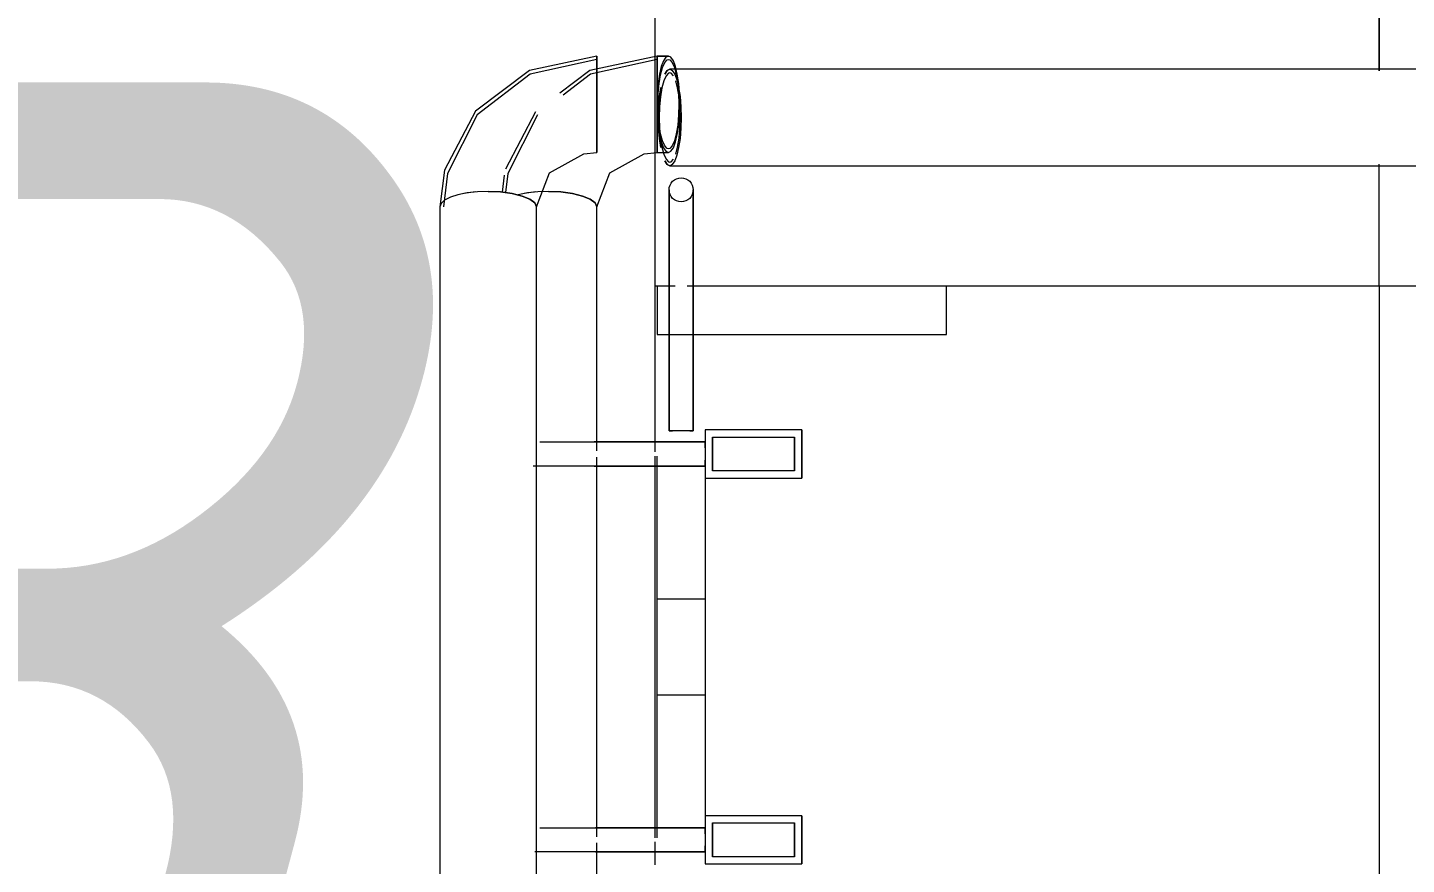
# Model space of a CAD drawing. Header units: millimetres. Extents: x -537608 to 253996, y -217170 to 186033.
# Drawn here: x -348271 to -347700, y -8690 to -8343 of the extents above; entities that cross this region are included whole.
import ezdxf

# ---------------------------------------------------------------- set-up
doc = ezdxf.new("R2010")
doc.units = ezdxf.units.MM
doc.layers.add('PDF _Геометрия', color=7, linetype='Continuous')
doc.layers.add('PDF _Текст', color=7, linetype='Continuous')
doc.styles.add('PDF ISOCPEUR Italic', font='isocpeui.ttf')

msp = doc.modelspace()

# ---------------------------------------------------------------- linework, layer by layer
at = {"layer": 'PDF _Геометрия', "color": 253, "lineweight": 9, "true_color": 0xaaaaaa}
for p, q in [((-348011.3649, -8450.6584), (-348011.3649, -7010.658)), ((-347711.3722, -7010.658), (-347711.3722, -8361.271)), ((-347711.3722, -8361.271), (-347711.3722, -7010.658)), ((-347711.3722, -8450.6584), (-347711.3722, -8400.0451)), ((-347711.3722, -8450.6584), (-347711.3722, -8400.0451)), ((-348003.0889, -8450.6584), (-348011.3649, -8450.6584)), ((-347711.3722, -8450.6584), (-347998.0854, -8450.6584)), ((-347411.3709, -8450.6584), (-347711.3722, -8450.6584)), ((-347711.3722, -8450.6584), (-347711.3722, -8750.6586)), ((-347711.3722, -8450.6584), (-347711.3722, -8750.6586))]:
    msp.add_line(p, q, dxfattribs=at)
at = {"layer": 'PDF _Геометрия', "color": 9, "lineweight": 9, "true_color": 0xc0c0c0}
for p, q in [((-348011.3649, -8519.3376), (-348011.3649, -7010.658)), ((-348011.3649, -8679.3377), (-348011.3649, -8521.0982)), ((-348011.3649, -8690.6353), (-348011.3649, -8681.0983))]:
    msp.add_line(p, q, dxfattribs=at)
at = {"layer": 'PDF _Геометрия', "lineweight": 9}
for p, q in [((-348035.5899, -8355.1727), (-348063.4664, -8361.2214)), ((-348035.5899, -8356.6733), (-348063.1219, -8362.7134)), ((-348010.5898, -8355.1727), (-348038.4663, -8361.2214)), ((-348010.5898, -8356.6733), (-348038.1218, -8362.7134)), ((-348035.5899, -8355.2168), (-348035.5899, -8355.1749)), ((-348035.5899, -8355.1749), (-348035.5899, -8355.5538)), ((-348035.5899, -8356.2405), (-348035.5899, -8355.2168)), ((-348035.5899, -8355.5538), (-348035.5899, -8357.2277)), ((-348035.5899, -8358.1513), (-348035.5899, -8356.2405)), ((-348035.5899, -8357.0253), (-348035.5899, -8356.6743)), ((-348035.5899, -8356.6743), (-348035.5899, -8356.7142)), ((-348035.5899, -8356.7142), (-348035.5899, -8357.6599)), ((-348035.5899, -8358.5743), (-348035.5899, -8357.0253)), ((-348035.5899, -8357.2277), (-348035.5899, -8360.1245)), ((-348035.5899, -8357.6599), (-348035.5899, -8359.8005)), ((-348035.5899, -8360.9136), (-348035.5899, -8358.1513)), ((-348035.5899, -8361.2537), (-348035.5899, -8358.5743)), ((-348010.5898, -8355.2168), (-348010.5898, -8355.1749)), ((-348010.5898, -8355.1749), (-348010.5898, -8355.5538)), ((-348010.5898, -8356.2405), (-348010.5898, -8355.2168)), ((-348010.5898, -8355.5538), (-348010.5898, -8357.2277)), ((-348010.5898, -8358.1513), (-348010.5898, -8356.2405)), ((-348010.5898, -8357.0253), (-348010.5898, -8356.6743)), ((-348010.5898, -8356.6743), (-348010.5898, -8356.7142)), ((-348010.5898, -8356.7142), (-348010.5898, -8357.6599)), ((-348010.5898, -8358.5743), (-348010.5898, -8357.0253)), ((-348010.5898, -8357.2277), (-348010.5898, -8360.1245)), ((-348010.5898, -8357.6599), (-348010.5898, -8359.8005)), ((-348010.5898, -8360.9136), (-348010.5898, -8358.1513)), ((-348010.5898, -8361.2537), (-348010.5898, -8358.5743)), ((-348010.5812, -8355.1727), (-348005.8619, -8355.1727)), ((-348005.8619, -8355.1727), (-348010.5812, -8355.1727)), ((-348010.5812, -8355.8557), (-348010.5812, -8355.1727)), ((-348010.5812, -8355.1727), (-348010.5812, -8355.6754)), ((-348010.5812, -8355.8557), (-348010.5812, -8355.1727)), ((-348010.5812, -8355.1727), (-348010.5812, -8355.6754)), ((-348010.5812, -8355.6754), (-348010.5812, -8357.1545)), ((-348010.5812, -8355.6754), (-348010.5812, -8357.1545)), ((-348010.5812, -8357.8536), (-348010.5812, -8355.8557)), ((-348010.5812, -8357.8536), (-348010.5812, -8355.8557)), ((-348010.5812, -8357.3036), (-348010.5812, -8356.6733)), ((-348010.5812, -8356.6733), (-348010.5812, -8357.3036)), ((-348010.5812, -8357.3036), (-348010.5812, -8356.6733)), ((-348010.5812, -8356.6733), (-348010.5812, -8357.3036)), ((-348010.5812, -8357.1545), (-348010.5812, -8359.5368)), ((-348010.5812, -8357.1545), (-348010.5812, -8359.5368)), ((-348010.5812, -8359.1514), (-348010.5812, -8357.3036)), ((-348010.5812, -8357.3036), (-348010.5812, -8359.1514)), ((-348010.5812, -8359.1514), (-348010.5812, -8357.3036)), ((-348010.5812, -8357.3036), (-348010.5812, -8359.1514)), ((-348010.5812, -8361.0309), (-348010.5812, -8357.8536)), ((-348010.5812, -8361.0309), (-348010.5812, -8357.8536)), ((-348010.5812, -8362.0912), (-348010.5812, -8359.1514)), ((-348010.5812, -8359.1514), (-348010.5812, -8362.0912)), ((-348010.5812, -8362.0912), (-348010.5812, -8359.1514)), ((-348010.5812, -8359.1514), (-348010.5812, -8362.0912)), ((-348007.9029, -8357.1534), (-348008.7986, -8359.5368)), ((-348007.9029, -8357.1534), (-348008.7986, -8359.5368)), ((-348008.3421, -8359.9479), (-348007.4035, -8357.8757)), ((-348008.3421, -8359.9479), (-348007.4035, -8357.8757)), ((-348006.9126, -8355.6743), (-348007.9029, -8357.1534)), ((-348006.9126, -8355.6743), (-348007.9029, -8357.1534)), ((-348007.4035, -8357.8757), (-348006.3872, -8356.8079)), ((-348007.4035, -8357.8757), (-348006.3872, -8356.8079)), ((-348005.8619, -8355.1727), (-348006.9126, -8355.6743)), ((-348005.8619, -8355.1727), (-348006.9126, -8355.6743)), ((-348006.3872, -8356.8079), (-348005.8619, -8356.6733)), ((-348006.3872, -8356.8079), (-348005.8619, -8356.6733)), ((-348004.8113, -8355.6743), (-348005.8619, -8355.1727)), ((-348004.8113, -8355.6743), (-348005.8619, -8355.1727)), ((-348005.8619, -8356.6733), (-348005.328, -8356.8079)), ((-348005.8619, -8356.6733), (-348005.328, -8356.8079)), ((-348005.328, -8356.8079), (-348004.3118, -8357.8757)), ((-348005.328, -8356.8079), (-348004.3118, -8357.8757)), ((-348003.8123, -8357.1534), (-348004.8113, -8355.6743)), ((-348003.8123, -8357.1534), (-348004.8113, -8355.6743)), ((-348004.3118, -8357.8757), (-348003.3731, -8359.9479)), ((-348004.3118, -8357.8757), (-348003.3731, -8359.9479)), ((-348002.9167, -8359.5368), (-348003.8123, -8357.1534)), ((-348002.9167, -8359.5368), (-348003.8123, -8357.1534)), ((-348063.4664, -8361.2214), (-348085.8571, -8378.0823)), ((-348063.1219, -8362.7134), (-348085.1165, -8379.5291)), ((-348038.4663, -8361.2214), (-348050.7898, -8370.4985)), ((-348038.1218, -8362.7134), (-348049.4205, -8371.3521)), ((-348035.5899, -8359.8005), (-348035.5899, -8362.9879)), ((-348035.5899, -8360.1245), (-348035.5899, -8364.0466)), ((-348035.5899, -8364.3905), (-348035.5899, -8360.9136)), ((-348035.5899, -8364.8814), (-348035.5899, -8361.2537)), ((-348035.5899, -8362.9879), (-348035.5899, -8367.0059)), ((-348035.5899, -8364.0466), (-348035.5899, -8368.7277)), ((-348035.5899, -8368.4069), (-348035.5899, -8364.3905)), ((-348035.5899, -8369.211), (-348035.5899, -8364.8814)), ((-348010.5898, -8359.8005), (-348010.5898, -8362.9879)), ((-348010.5898, -8360.1245), (-348010.5898, -8364.0466)), ((-348010.5898, -8364.3905), (-348010.5898, -8360.9136)), ((-348010.5898, -8364.8814), (-348010.5898, -8361.2537)), ((-348010.5898, -8362.9879), (-348010.5898, -8367.0059)), ((-348010.5898, -8364.0466), (-348010.5898, -8368.7277)), ((-348010.5898, -8368.4069), (-348010.5898, -8364.3905)), ((-348010.5898, -8369.211), (-348010.5898, -8364.8814)), ((-348010.5812, -8359.5368), (-348010.5812, -8362.7027)), ((-348010.5812, -8359.5368), (-348010.5812, -8362.7027)), ((-348010.5812, -8365.1737), (-348010.5812, -8361.0309)), ((-348010.5812, -8365.1737), (-348010.5812, -8361.0309)), ((-348010.5812, -8365.9235), (-348010.5812, -8362.0912)), ((-348010.5812, -8362.0912), (-348010.5812, -8365.9235)), ((-348010.5812, -8365.9235), (-348010.5812, -8362.0912)), ((-348010.5812, -8362.0912), (-348010.5812, -8365.9235)), ((-348010.5812, -8362.7027), (-348010.5812, -8366.4929)), ((-348010.5812, -8362.7027), (-348010.5812, -8366.4929)), ((-348009.5478, -8362.7037), (-348010.1076, -8366.4951)), ((-348009.5478, -8362.7037), (-348010.1076, -8366.4951)), ((-348009.7287, -8366.5758), (-348009.1258, -8362.9056)), ((-348009.7287, -8366.5758), (-348009.1258, -8362.9056)), ((-348008.7986, -8359.5368), (-348009.5478, -8362.7037)), ((-348008.7986, -8359.5368), (-348009.5478, -8362.7037)), ((-348009.1258, -8362.9056), (-348008.3421, -8359.9479)), ((-348009.1258, -8362.9056), (-348008.3421, -8359.9479)), ((-348006.8523, -8363.3604), (-348007.791, -8365.4337)), ((-348006.3614, -8361.1601), (-348007.3518, -8362.6391)), ((-348007.3518, -8362.6391), (-348006.3614, -8361.1601)), ((-348005.8361, -8362.2936), (-348006.8523, -8363.3604)), ((-348005.3107, -8360.6584), (-348006.3614, -8361.1601)), ((-348006.3614, -8361.1601), (-348005.3107, -8360.6584)), ((-348005.3107, -8362.1585), (-348005.8361, -8362.2936)), ((-348005.3107, -8362.1585), (-348005.8361, -8362.2936)), ((-344115.8608, -8360.6584), (-348005.3107, -8360.6584)), ((-348005.3107, -8360.6584), (-348004.2601, -8361.1601)), ((-348004.7768, -8362.2936), (-348005.3107, -8362.1585)), ((-348004.7768, -8362.2936), (-348005.3107, -8362.1585)), ((-348003.7607, -8363.3604), (-348004.7768, -8362.2936)), ((-348004.2601, -8361.1601), (-348003.2612, -8362.6391)), ((-348003.3731, -8359.9479), (-348002.5894, -8362.9056)), ((-348003.2612, -8362.6391), (-348002.3655, -8365.0209)), ((-348002.1675, -8362.7037), (-348002.9167, -8359.5368)), ((-348002.5894, -8362.9056), (-348001.9866, -8366.5758)), ((-348001.6077, -8366.4951), (-348002.1675, -8362.7037)), ((-348035.5899, -8367.0059), (-348035.5899, -8371.5809)), ((-348035.5899, -8372.764), (-348035.5899, -8368.4069)), ((-348035.5899, -8368.7277), (-348035.5899, -8373.1046)), ((-348035.5899, -8373.9475), (-348035.5899, -8369.211)), ((-348010.5898, -8367.0059), (-348010.5898, -8371.5809)), ((-348010.5898, -8372.764), (-348010.5898, -8368.4069)), ((-348010.5898, -8368.7277), (-348010.5898, -8373.1046)), ((-348010.5898, -8373.9475), (-348010.5898, -8369.211)), ((-348010.5812, -8369.9968), (-348010.5812, -8365.1737)), ((-348010.5812, -8369.9968), (-348010.5812, -8365.1737)), ((-348010.5812, -8370.3855), (-348010.5812, -8365.9235)), ((-348010.5812, -8365.9235), (-348010.5812, -8370.3855)), ((-348010.5812, -8370.3855), (-348010.5812, -8365.9235)), ((-348010.5812, -8365.9235), (-348010.5812, -8370.3855)), ((-348010.5812, -8366.4929), (-348010.5812, -8370.7192)), ((-348010.5812, -8366.4929), (-348010.5812, -8370.7192)), ((-348010.5812, -8375.1737), (-348010.5812, -8369.9968)), ((-348010.5812, -8375.1737), (-348010.5812, -8369.9968)), ((-348010.5812, -8375.1737), (-348010.5812, -8370.3855)), ((-348010.5812, -8370.3855), (-348010.5812, -8375.1737)), ((-348010.5812, -8375.1737), (-348010.5812, -8370.3855)), ((-348010.5812, -8370.3855), (-348010.5812, -8375.1737)), ((-348010.5812, -8370.7192), (-348010.5812, -8375.1737)), ((-348010.5812, -8370.7192), (-348010.5812, -8375.1737)), ((-348010.4607, -8370.7219), (-348010.5812, -8375.1737)), ((-348010.4607, -8370.7219), (-348010.5812, -8375.1737)), ((-348010.1076, -8366.4951), (-348010.4607, -8370.7219)), ((-348010.1076, -8366.4951), (-348010.4607, -8370.7219)), ((-348010.099, -8370.7461), (-348009.7287, -8366.5758)), ((-348010.099, -8370.7461), (-348009.7287, -8366.5758)), ((-348008.9967, -8368.1889), (-348009.565, -8371.9808)), ((-348009.565, -8371.9808), (-348008.9967, -8368.1889)), ((-348008.5746, -8368.3903), (-348009.1775, -8372.0616)), ((-348007.791, -8365.4337), (-348008.5746, -8368.3903)), ((-348002.0383, -8368.3903), (-348002.8305, -8365.4337)), ((-348002.3655, -8365.0209), (-348001.6163, -8368.1889)), ((-348001.4441, -8372.0616), (-348002.0383, -8368.3903)), ((-348001.9866, -8366.5758), (-348001.6163, -8370.7461)), ((-348001.6163, -8368.1889), (-348001.0565, -8371.9808)), ((-348001.2546, -8370.7219), (-348001.6077, -8366.4951)), ((-348001.134, -8375.1737), (-348001.2546, -8370.7219)), ((-348035.5899, -8371.5809), (-348035.5899, -8376.3998)), ((-348035.5899, -8377.2416), (-348035.5899, -8372.764)), ((-348035.5899, -8373.1046), (-348035.5899, -8377.5834)), ((-348035.5899, -8378.767), (-348035.5899, -8373.9475)), ((-348035.5899, -8376.3998), (-348035.5899, -8381.1352)), ((-348010.5898, -8371.5809), (-348010.5898, -8376.3998)), ((-348010.5898, -8377.2416), (-348010.5898, -8372.764)), ((-348010.5898, -8373.1046), (-348010.5898, -8377.5834)), ((-348010.5898, -8378.767), (-348010.5898, -8373.9475)), ((-348010.5898, -8376.3998), (-348010.5898, -8381.1352)), ((-348010.5812, -8375.1737), (-348010.5812, -8379.9618)), ((-348010.5812, -8379.9618), (-348010.5812, -8375.1737)), ((-348010.5812, -8375.1737), (-348010.5812, -8380.3488)), ((-348010.5812, -8379.6281), (-348010.5812, -8375.1737)), ((-348010.5812, -8375.1737), (-348010.4607, -8379.6238)), ((-348010.5812, -8375.1737), (-348010.5812, -8379.9618)), ((-348010.5812, -8379.9618), (-348010.5812, -8375.1737)), ((-348010.5812, -8375.1737), (-348010.5812, -8380.3488)), ((-348010.5812, -8379.6281), (-348010.5812, -8375.1737)), ((-348010.5812, -8375.1737), (-348010.4607, -8379.6238)), ((-348010.2281, -8375.1737), (-348010.099, -8370.7461)), ((-348010.2281, -8375.1737), (-348010.099, -8370.7461)), ((-348010.099, -8379.5996), (-348010.2281, -8375.1737)), ((-348010.099, -8379.5996), (-348010.2281, -8375.1737)), ((-348009.9095, -8376.2081), (-348010.03, -8380.6583)), ((-348010.03, -8380.6583), (-348009.9095, -8376.2081)), ((-348009.565, -8371.9808), (-348009.9095, -8376.2081)), ((-348009.9095, -8376.2081), (-348009.565, -8371.9808)), ((-348009.5478, -8376.2302), (-348009.6769, -8380.6583)), ((-348009.1775, -8372.0616), (-348009.5478, -8376.2302)), ((-348001.6163, -8370.7461), (-348001.4871, -8375.1737)), ((-348001.4871, -8375.1737), (-348001.6163, -8379.5996)), ((-348001.0652, -8376.2302), (-348001.4441, -8372.0616)), ((-348001.2546, -8379.6238), (-348001.134, -8375.1737)), ((-348000.936, -8380.6583), (-348001.0652, -8376.2302)), ((-348001.0565, -8371.9808), (-348000.7035, -8376.2081)), ((-348000.7035, -8376.2081), (-348000.5829, -8380.6583)), ((-348085.8571, -8378.0823), (-348098.6284, -8402.5334)), ((-348085.1165, -8379.5291), (-348097.4141, -8403.8354)), ((-348060.969, -8378.2917), (-348073.3786, -8402.0484)), ((-348060.1164, -8379.5291), (-348072.414, -8403.8354)), ((-348035.5899, -8381.618), (-348035.5899, -8377.2416)), ((-348035.5899, -8377.5834), (-348035.5899, -8381.9393)), ((-348035.5899, -8383.3409), (-348035.5899, -8378.767)), ((-348035.5899, -8381.1352), (-348035.5899, -8385.4648)), ((-348035.5899, -8386.299), (-348035.5899, -8381.618)), ((-348035.5899, -8381.9393), (-348035.5899, -8385.9557)), ((-348010.5898, -8381.618), (-348010.5898, -8377.2416)), ((-348010.5898, -8377.5834), (-348010.5898, -8381.9393)), ((-348010.5898, -8383.3409), (-348010.5898, -8378.767)), ((-348010.5898, -8381.1352), (-348010.5898, -8385.4648)), ((-348010.5898, -8386.299), (-348010.5898, -8381.618)), ((-348010.5898, -8381.9393), (-348010.5898, -8385.9557)), ((-348010.5812, -8383.8533), (-348010.5812, -8379.6281)), ((-348010.5812, -8383.8533), (-348010.5812, -8379.6281)), ((-348010.5812, -8379.9618), (-348010.5812, -8384.4227)), ((-348010.5812, -8384.4227), (-348010.5812, -8379.9618)), ((-348010.5812, -8379.9618), (-348010.5812, -8384.4227)), ((-348010.5812, -8384.4227), (-348010.5812, -8379.9618)), ((-348010.5812, -8380.3488), (-348010.5812, -8385.1731)), ((-348010.5812, -8380.3488), (-348010.5812, -8385.1731)), ((-348010.4607, -8379.6238), (-348010.1076, -8383.8511)), ((-348010.4607, -8379.6238), (-348010.1076, -8383.8511)), ((-348009.7287, -8383.7704), (-348010.099, -8379.5996)), ((-348009.7287, -8383.7704), (-348010.099, -8379.5996)), ((-348010.03, -8380.6583), (-348009.9095, -8385.1084)), ((-348009.9095, -8385.1084), (-348010.03, -8380.6583)), ((-348009.6769, -8380.6583), (-348009.5478, -8385.0859)), ((-348001.6163, -8379.5996), (-348001.9866, -8383.7704)), ((-348001.6077, -8383.8511), (-348001.2546, -8379.6238)), ((-348001.0652, -8385.0859), (-348000.936, -8380.6583)), ((-348000.5829, -8380.6583), (-348000.7035, -8385.1084)), ((-348035.5899, -8387.3593), (-348035.5899, -8383.3409)), ((-348035.5899, -8385.4648), (-348035.5899, -8389.0931)), ((-348035.5899, -8385.9557), (-348035.5899, -8389.4327)), ((-348035.5899, -8390.2217), (-348035.5899, -8386.299)), ((-348035.5899, -8390.5468), (-348035.5899, -8387.3593)), ((-348010.5898, -8387.3593), (-348010.5898, -8383.3409)), ((-348010.5898, -8385.4648), (-348010.5898, -8389.0931)), ((-348010.5898, -8385.9557), (-348010.5898, -8389.4327)), ((-348010.5898, -8390.2217), (-348010.5898, -8386.299)), ((-348010.5898, -8390.5468), (-348010.5898, -8387.3593)), ((-348010.5812, -8387.6436), (-348010.5812, -8383.8533)), ((-348010.5812, -8387.6436), (-348010.5812, -8383.8533)), ((-348010.5812, -8384.4227), (-348010.5812, -8388.2545)), ((-348010.5812, -8388.2545), (-348010.5812, -8384.4227)), ((-348010.5812, -8384.4227), (-348010.5812, -8388.2545)), ((-348010.5812, -8388.2545), (-348010.5812, -8384.4227)), ((-348010.5812, -8385.1731), (-348010.5812, -8389.3148)), ((-348010.5812, -8385.1731), (-348010.5812, -8389.3148)), ((-348010.5812, -8390.8095), (-348010.5812, -8387.6436)), ((-348010.5812, -8390.8095), (-348010.5812, -8387.6436)), ((-348010.1076, -8383.8511), (-348009.5478, -8387.6436)), ((-348010.1076, -8383.8511), (-348009.5478, -8387.6436)), ((-348009.9095, -8385.1084), (-348009.565, -8389.3353)), ((-348009.565, -8389.3353), (-348009.9095, -8385.1084)), ((-348009.1258, -8387.4412), (-348009.7287, -8383.7704)), ((-348009.5478, -8385.0859), (-348009.1775, -8389.2567)), ((-348009.5478, -8387.6436), (-348008.7986, -8390.8095)), ((-348008.3421, -8390.3977), (-348009.1258, -8387.4412)), ((-348002.5894, -8387.4412), (-348003.3731, -8390.3977)), ((-348002.9167, -8390.8095), (-348002.1675, -8387.6436)), ((-348001.9866, -8383.7704), (-348002.5894, -8387.4412)), ((-348002.1675, -8387.6436), (-348001.6077, -8383.8511)), ((-348001.4441, -8389.2567), (-348001.0652, -8385.0859)), ((-348000.7035, -8385.1084), (-348001.0565, -8389.3353)), ((-348035.5899, -8389.0931), (-348035.5899, -8391.7729)), ((-348035.5899, -8389.4327), (-348035.5899, -8392.1949)), ((-348035.5899, -8393.1185), (-348035.5899, -8390.2217)), ((-348035.5899, -8392.6858), (-348035.5899, -8390.5468)), ((-348035.5899, -8391.7729), (-348035.5899, -8393.3209)), ((-348035.5899, -8392.1949), (-348035.5899, -8394.1067)), ((-348035.5899, -8393.633), (-348035.5899, -8392.6858)), ((-348035.5899, -8394.7924), (-348035.5899, -8393.1185)), ((-348035.5899, -8393.3209), (-348035.5899, -8393.6718)), ((-348010.5898, -8389.0931), (-348010.5898, -8391.7729)), ((-348010.5898, -8389.4327), (-348010.5898, -8392.1949)), ((-348010.5898, -8393.1185), (-348010.5898, -8390.2217)), ((-348010.5898, -8392.6858), (-348010.5898, -8390.5468)), ((-348010.5898, -8391.7729), (-348010.5898, -8393.3209)), ((-348010.5898, -8392.1949), (-348010.5898, -8394.1067)), ((-348010.5898, -8393.633), (-348010.5898, -8392.6858)), ((-348010.5898, -8394.7924), (-348010.5898, -8393.1185)), ((-348010.5898, -8393.3209), (-348010.5898, -8393.6718)), ((-348010.5812, -8388.2545), (-348010.5812, -8391.1948)), ((-348010.5812, -8391.1948), (-348010.5812, -8388.2545)), ((-348010.5812, -8388.2545), (-348010.5812, -8391.1948)), ((-348010.5812, -8391.1948), (-348010.5812, -8388.2545)), ((-348010.5812, -8389.3148), (-348010.5812, -8392.4942)), ((-348010.5812, -8389.3148), (-348010.5812, -8392.4942)), ((-348010.5812, -8393.1917), (-348010.5812, -8390.8095)), ((-348010.5812, -8393.1917), (-348010.5812, -8390.8095)), ((-348010.5812, -8391.1948), (-348010.5812, -8393.0437)), ((-348010.5812, -8393.0437), (-348010.5812, -8391.1948)), ((-348010.5812, -8391.1948), (-348010.5812, -8393.0437)), ((-348010.5812, -8393.0437), (-348010.5812, -8391.1948)), ((-348010.5812, -8392.4942), (-348010.5812, -8394.4915)), ((-348010.5812, -8392.4942), (-348010.5812, -8394.4915)), ((-348010.5812, -8393.0437), (-348010.5812, -8393.6729)), ((-348010.5812, -8393.6729), (-348010.5812, -8393.0437)), ((-348010.5812, -8393.0437), (-348010.5812, -8393.6729)), ((-348010.5812, -8393.6729), (-348010.5812, -8393.0437)), ((-348010.5812, -8394.6708), (-348010.5812, -8393.1917)), ((-348010.5812, -8394.6708), (-348010.5812, -8393.1917)), ((-348009.565, -8389.3353), (-348008.9967, -8393.1282)), ((-348008.9967, -8393.1282), (-348009.565, -8389.3353)), ((-348009.1775, -8389.2567), (-348008.5746, -8392.9258)), ((-348008.7986, -8390.8095), (-348007.9029, -8393.1928)), ((-348008.5746, -8392.9258), (-348007.791, -8395.884)), ((-348007.4035, -8392.4715), (-348008.3421, -8390.3977)), ((-348007.9029, -8393.1928), (-348006.9126, -8394.6719)), ((-348006.3872, -8393.5378), (-348007.4035, -8392.4715)), ((-348005.8619, -8393.6729), (-348006.3872, -8393.5378)), ((-348005.328, -8393.5378), (-348005.8619, -8393.6729)), ((-348004.3118, -8392.4715), (-348005.328, -8393.5378)), ((-348004.8113, -8394.6719), (-348003.8123, -8393.1928)), ((-348003.3731, -8390.3977), (-348004.3118, -8392.4715)), ((-348003.8123, -8393.1928), (-348002.9167, -8390.8095)), ((-348002.8305, -8395.884), (-348002.0383, -8392.9258)), ((-348001.6163, -8393.1282), (-348002.3655, -8396.2952)), ((-348002.0383, -8392.9258), (-348001.4441, -8389.2567)), ((-348001.0565, -8389.3353), (-348001.6163, -8393.1282)), ((-348055.0871, -8403.6529), (-348040.8432, -8395.681)), ((-348040.8432, -8395.681), (-348035.5899, -8395.1735)), ((-348035.5899, -8393.6718), (-348035.5899, -8393.633)), ((-348035.5899, -8394.1067), (-348035.5899, -8395.1294)), ((-348035.5899, -8395.1725), (-348035.5899, -8394.7924)), ((-348035.5899, -8395.1294), (-348035.5899, -8395.1725)), ((-348030.087, -8403.6529), (-348015.843, -8395.681)), ((-348015.843, -8395.681), (-348010.5898, -8395.1735)), ((-348010.5898, -8393.6718), (-348010.5898, -8393.633)), ((-348010.5898, -8394.1067), (-348010.5898, -8395.1294)), ((-348010.5898, -8395.1725), (-348010.5898, -8394.7924)), ((-348010.5898, -8395.1294), (-348010.5898, -8395.1725)), ((-348010.5812, -8394.4915), (-348010.5812, -8395.1735)), ((-348010.5812, -8394.4915), (-348010.5812, -8395.1735)), ((-348010.5812, -8395.1735), (-348010.5812, -8394.6708)), ((-348010.5812, -8395.1735), (-348010.5812, -8394.6708)), ((-348010.5812, -8395.1735), (-348005.8619, -8395.1735)), ((-348007.791, -8395.884), (-348006.8523, -8397.9562)), ((-348006.3614, -8400.157), (-348007.3518, -8398.6774)), ((-348007.3518, -8398.6774), (-348006.3614, -8400.157)), ((-348006.9126, -8394.6719), (-348005.8619, -8395.1735)), ((-348006.8523, -8397.9562), (-348005.8361, -8399.023)), ((-348005.8619, -8395.1735), (-348004.8113, -8394.6719)), ((-348005.8361, -8399.023), (-348005.3107, -8399.1586)), ((-348005.8361, -8399.023), (-348005.3107, -8399.1586)), ((-348005.3107, -8399.1586), (-348004.7768, -8399.023)), ((-348005.3107, -8399.1586), (-348004.7768, -8399.023)), ((-348004.7768, -8399.023), (-348003.7607, -8397.9562)), ((-348003.2612, -8398.6774), (-348004.2601, -8400.157)), ((-348002.3655, -8396.2952), (-348003.2612, -8398.6774)), ((-348098.6284, -8402.5334), (-348100.5833, -8417.772)), ((-348097.4141, -8403.8354), (-348099.0848, -8417.772)), ((-348073.9039, -8404.6346), (-348074.7995, -8411.6286)), ((-348072.414, -8403.8354), (-348073.37, -8411.819)), ((-348060.59, -8417.772), (-348055.0871, -8403.6529)), ((-348035.5899, -8417.772), (-348030.087, -8403.6529)), ((-348005.3107, -8400.6581), (-348006.3614, -8400.157)), ((-348006.3614, -8400.157), (-348005.3107, -8400.6581)), ((-348004.2601, -8400.157), (-348005.3107, -8400.6581)), ((-348005.3107, -8400.6581), (-344115.8608, -8400.6581)), ((-348005.5864, -8410.6586), (-348005.5864, -8410.91)), ((-348005.5864, -8410.91), (-348005.5864, -8410.6586)), ((-347995.588, -8416.773), (-347995.588, -8410.6586)), ((-347995.588, -8410.6586), (-347995.588, -8416.773)), ((-348100.0838, -8416.3371), (-348100.5833, -8417.772)), ((-348098.6026, -8414.9753), (-348100.0838, -8416.3371)), ((-348096.2257, -8413.7535), (-348098.6026, -8414.9753)), ((-348093.0566, -8412.7325), (-348096.2257, -8413.7535)), ((-348089.2674, -8411.9649), (-348093.0566, -8412.7325)), ((-348085.7623, -8411.5467), (-348090.585, -8412.1905)), ((-348085.0389, -8411.4892), (-348089.2674, -8411.9649)), ((-348080.5867, -8411.3271), (-348085.0389, -8411.4892)), ((-348075.411, -8411.5467), (-348080.5867, -8411.3271)), ((-348080.5867, -8411.3271), (-348075.411, -8411.5467)), ((-348070.5883, -8412.1905), (-348075.411, -8411.5467)), ((-348075.411, -8411.5467), (-348070.5883, -8412.1905)), ((-348066.4461, -8413.2153), (-348070.5883, -8412.1905)), ((-348070.5883, -8412.1905), (-348066.4461, -8413.2153)), ((-348064.2673, -8411.9649), (-348068.0565, -8412.7325)), ((-348063.2683, -8414.5501), (-348066.4461, -8413.2153)), ((-348066.4461, -8413.2153), (-348063.2683, -8414.5501)), ((-348060.7622, -8411.5467), (-348065.5849, -8412.1905)), ((-348060.0388, -8411.4892), (-348064.2673, -8411.9649)), ((-348061.2703, -8416.104), (-348063.2683, -8414.5501)), ((-348063.2683, -8414.5501), (-348061.2703, -8416.104)), ((-348060.59, -8417.772), (-348061.2703, -8416.104)), ((-348061.2703, -8416.104), (-348060.59, -8417.772)), ((-348055.5866, -8411.3271), (-348060.0388, -8411.4892)), ((-348050.4109, -8411.5467), (-348055.5866, -8411.3271)), ((-348055.5866, -8411.3271), (-348050.4109, -8411.5467)), ((-348045.5882, -8412.1905), (-348050.4109, -8411.5467)), ((-348050.4109, -8411.5467), (-348045.5882, -8412.1905)), ((-348041.446, -8413.2153), (-348045.5882, -8412.1905)), ((-348045.5882, -8412.1905), (-348041.446, -8413.2153)), ((-348038.2682, -8414.5501), (-348041.446, -8413.2153)), ((-348041.446, -8413.2153), (-348038.2682, -8414.5501)), ((-348036.2702, -8416.104), (-348038.2682, -8414.5501)), ((-348038.2682, -8414.5501), (-348036.2702, -8416.104)), ((-348035.5899, -8417.772), (-348036.2702, -8416.104)), ((-348036.2702, -8416.104), (-348035.5899, -8417.772)), ((-348005.5864, -8410.91), (-348005.5864, -8419.278)), ((-348005.5864, -8419.278), (-348005.5864, -8410.91)), ((-348100.5833, -8417.772), (-348100.5833, -8782.6633)), ((-348060.59, -8782.6633), (-348060.59, -8417.772)), ((-348035.5899, -8518.9232), (-348035.5899, -8417.772)), ((-348005.5864, -8419.278), (-348005.5864, -8435.6588)), ((-348005.5864, -8435.6588), (-348005.5864, -8419.278)), ((-347995.588, -8432.1252), (-347995.588, -8416.773)), ((-347995.588, -8416.773), (-347995.588, -8432.1252)), ((-347995.588, -8435.6588), (-347995.588, -8432.1252)), ((-347995.588, -8432.1252), (-347995.588, -8435.6588)), ((-348005.5864, -8435.6588), (-348005.5864, -8510.6585)), ((-348005.5864, -8510.6585), (-348005.5864, -8435.6588)), ((-347995.588, -8435.6588), (-347995.588, -8510.6585)), ((-347995.588, -8510.6585), (-347995.588, -8435.6588)), ((-348010.5898, -8450.6584), (-348010.5898, -8470.6583)), ((-347890.5841, -8470.6583), (-347890.5841, -8450.6584)), ((-348010.5898, -8470.6583), (-347890.5841, -8470.6583)), ((-348005.4141, -8510.6585), (-348005.5864, -8510.6585)), ((-348005.5864, -8510.6585), (-348005.4141, -8510.6585)), ((-348005.4141, -8510.6585), (-348005.5864, -8510.6585)), ((-348005.5864, -8510.6585), (-348005.4141, -8510.6585)), ((-348004.9146, -8510.6585), (-348005.4141, -8510.6585)), ((-348005.4141, -8510.6585), (-348004.9146, -8510.6585)), ((-348004.9146, -8510.6585), (-348005.4141, -8510.6585)), ((-348005.4141, -8510.6585), (-348004.9146, -8510.6585)), ((-348004.1224, -8510.6585), (-348004.9146, -8510.6585)), ((-348004.9146, -8510.6585), (-348004.1224, -8510.6585)), ((-348004.1224, -8510.6585), (-348004.9146, -8510.6585)), ((-348004.9146, -8510.6585), (-348004.1224, -8510.6585)), ((-348003.0889, -8510.6585), (-348004.1224, -8510.6585)), ((-348001.8832, -8510.6585), (-348003.0889, -8510.6585)), ((-348000.5829, -8510.6585), (-348001.8832, -8510.6585)), ((-347999.2911, -8510.6585), (-348000.5829, -8510.6585)), ((-347998.0854, -8510.6585), (-347999.2911, -8510.6585)), ((-347997.052, -8510.6585), (-347998.0854, -8510.6585)), ((-347997.052, -8510.6585), (-347996.2598, -8510.6585)), ((-347996.2598, -8510.6585), (-347997.052, -8510.6585)), ((-347997.052, -8510.6585), (-347996.2598, -8510.6585)), ((-347996.2598, -8510.6585), (-347997.052, -8510.6585)), ((-347996.2598, -8510.6585), (-347995.7603, -8510.6585)), ((-347995.7603, -8510.6585), (-347996.2598, -8510.6585)), ((-347996.2598, -8510.6585), (-347995.7603, -8510.6585)), ((-347995.7603, -8510.6585), (-347996.2598, -8510.6585)), ((-347995.7603, -8510.6585), (-347995.588, -8510.6585)), ((-347995.588, -8510.6585), (-347995.7603, -8510.6585)), ((-347995.7603, -8510.6585), (-347995.588, -8510.6585)), ((-347995.588, -8510.6585), (-347995.7603, -8510.6585)), ((-347990.5845, -8510.2172), (-347990.5845, -8517.7175)), ((-347987.5877, -8513.2178), (-347987.5877, -8527.2175)), ((-347953.5882, -8527.2175), (-347953.5882, -8513.2178)), ((-347950.5827, -8510.2172), (-347950.5827, -8530.2176)), ((-348059.1174, -8515.218), (-348055.5866, -8515.218)), ((-348055.5866, -8515.218), (-347990.5845, -8515.218)), ((-347990.5845, -8515.218), (-348036.6233, -8515.218)), ((-347990.5845, -8515.388), (-347990.5845, -8515.218)), ((-347990.5845, -8515.218), (-347990.5845, -8515.388)), ((-347990.5845, -8515.388), (-347990.5845, -8515.218)), ((-347990.5845, -8515.218), (-347990.5845, -8515.388)), ((-347990.5845, -8515.8875), (-347990.5845, -8515.388)), ((-347990.5845, -8515.388), (-347990.5845, -8515.8875)), ((-347990.5845, -8515.8875), (-347990.5845, -8515.388)), ((-347990.5845, -8515.388), (-347990.5845, -8515.8875)), ((-347990.5845, -8516.6814), (-347990.5845, -8515.8875)), ((-347990.5845, -8515.8875), (-347990.5845, -8516.6814)), ((-347990.5845, -8516.6814), (-347990.5845, -8515.8875)), ((-347990.5845, -8515.8875), (-347990.5845, -8516.6814)), ((-347990.5845, -8517.7175), (-347990.5845, -8516.6814)), ((-347990.5845, -8516.6814), (-347990.5845, -8517.7175)), ((-347990.5845, -8517.7175), (-347990.5845, -8516.6814)), ((-347990.5845, -8516.6814), (-347990.5845, -8517.7175)), ((-347990.5845, -8517.7175), (-347990.5845, -8518.9232)), ((-347990.5845, -8518.9232), (-347990.5845, -8520.2182)), ((-348035.5899, -8678.9232), (-348035.5899, -8521.5121)), ((-348010.5898, -8620.217), (-348010.5898, -8521.1133)), ((-347990.5845, -8520.2182), (-347990.5845, -8521.5121)), ((-347990.5845, -8521.5121), (-347990.5845, -8522.7178)), ((-347990.5845, -8522.7178), (-347990.5845, -8523.7533)), ((-347990.5845, -8523.7533), (-347990.5845, -8522.7178)), ((-347990.5845, -8522.7178), (-347990.5845, -8523.7533)), ((-347990.5845, -8523.7533), (-347990.5845, -8522.7178)), ((-347990.5845, -8522.7178), (-347990.5845, -8620.217)), ((-347990.5845, -8523.7533), (-347990.5845, -8524.5478)), ((-347990.5845, -8524.5478), (-347990.5845, -8523.7533)), ((-347990.5845, -8523.7533), (-347990.5845, -8524.5478)), ((-347990.5845, -8524.5478), (-347990.5845, -8523.7533)), ((-347990.5845, -8524.5478), (-347990.5845, -8525.0473)), ((-347990.5845, -8525.0473), (-347990.5845, -8524.5478)), ((-347990.5845, -8524.5478), (-347990.5845, -8525.0473)), ((-347990.5845, -8525.0473), (-347990.5845, -8524.5478)), ((-348055.5866, -8525.2174), (-348061.8646, -8525.2174)), ((-347990.5845, -8525.2174), (-348055.5866, -8525.2174)), ((-348036.6578, -8525.2174), (-347990.5845, -8525.2174)), ((-347990.5845, -8525.0473), (-347990.5845, -8525.2174)), ((-347990.5845, -8525.2174), (-347990.5845, -8525.0473)), ((-347990.5845, -8525.0473), (-347990.5845, -8525.2174)), ((-347990.5845, -8525.2174), (-347990.5845, -8525.0473)), ((-348010.5898, -8679.3215), (-348010.5898, -8580.2178)), ((-348010.5898, -8580.2178), (-347990.5845, -8580.2178)), ((-347990.5845, -8580.2178), (-347990.5845, -8677.7175)), ((-347990.5845, -8620.217), (-348010.5898, -8620.217)), ((-347987.5877, -8673.2179), (-347987.5877, -8687.2175)), ((-347953.5882, -8687.2175), (-347953.5882, -8673.2179)), ((-347950.5827, -8670.2172), (-347950.5827, -8690.2176)), ((-348059.1174, -8675.218), (-348055.5866, -8675.218)), ((-348055.5866, -8675.218), (-347990.5845, -8675.218)), ((-347990.5845, -8675.218), (-348036.1411, -8675.218)), ((-347990.5845, -8675.388), (-347990.5845, -8675.218)), ((-347990.5845, -8675.218), (-347990.5845, -8675.388)), ((-347990.5845, -8675.388), (-347990.5845, -8675.218)), ((-347990.5845, -8675.218), (-347990.5845, -8675.388)), ((-347990.5845, -8675.8875), (-347990.5845, -8675.388)), ((-347990.5845, -8675.388), (-347990.5845, -8675.8875)), ((-347990.5845, -8675.8875), (-347990.5845, -8675.388)), ((-347990.5845, -8675.388), (-347990.5845, -8675.8875)), ((-347990.5845, -8676.682), (-347990.5845, -8675.8875)), ((-347990.5845, -8675.8875), (-347990.5845, -8676.682)), ((-347990.5845, -8676.682), (-347990.5845, -8675.8875)), ((-347990.5845, -8675.8875), (-347990.5845, -8676.682)), ((-347990.5845, -8677.7175), (-347990.5845, -8676.682)), ((-347990.5845, -8676.682), (-347990.5845, -8677.7175)), ((-347990.5845, -8677.7175), (-347990.5845, -8676.682)), ((-347990.5845, -8676.682), (-347990.5845, -8677.7175)), ((-347990.5845, -8677.7175), (-347990.5845, -8678.9232)), ((-347990.5845, -8678.9232), (-347990.5845, -8680.2182)), ((-348035.5899, -8782.6633), (-348035.5899, -8681.5122)), ((-347990.5845, -8680.2182), (-347990.5845, -8681.5122)), ((-347990.5845, -8681.5122), (-347990.5845, -8682.7178)), ((-347990.5845, -8682.7178), (-347990.5845, -8683.7533)), ((-347990.5845, -8683.7533), (-347990.5845, -8682.7178)), ((-347990.5845, -8682.7178), (-347990.5845, -8683.7533)), ((-347990.5845, -8683.7533), (-347990.5845, -8682.7178)), ((-347990.5845, -8682.7178), (-347990.5845, -8690.2176)), ((-347990.5845, -8683.7533), (-347990.5845, -8684.5478)), ((-347990.5845, -8684.5478), (-347990.5845, -8683.7533)), ((-347990.5845, -8683.7533), (-347990.5845, -8684.5478)), ((-347990.5845, -8684.5478), (-347990.5845, -8683.7533)), ((-347990.5845, -8684.5478), (-347990.5845, -8685.0473)), ((-347990.5845, -8685.0473), (-347990.5845, -8684.5478)), ((-347990.5845, -8684.5478), (-347990.5845, -8685.0473)), ((-347990.5845, -8685.0473), (-347990.5845, -8684.5478)), ((-348055.5866, -8685.2174), (-348061.2703, -8685.2174)), ((-347990.5845, -8685.2174), (-348055.5866, -8685.2174)), ((-348036.1325, -8685.2174), (-347990.5845, -8685.2174)), ((-347990.5845, -8685.0473), (-347990.5845, -8685.2174)), ((-347990.5845, -8685.2174), (-347990.5845, -8685.0473)), ((-347990.5845, -8685.0473), (-347990.5845, -8685.2174)), ((-347990.5845, -8685.2174), (-347990.5845, -8685.0473))]:
    msp.add_line(p, q, dxfattribs=at)
at = {"layer": 'PDF _Геометрия', "lineweight": 20}
for p, q in [((-347950.5827, -8510.2172), (-347990.5845, -8510.2172)), ((-347990.5845, -8510.2172), (-347990.5845, -8530.2176)), ((-347987.5877, -8527.2175), (-347987.5877, -8513.2178)), ((-347987.5877, -8513.2178), (-347953.5882, -8513.2178)), ((-347953.5882, -8513.2178), (-347953.5882, -8527.2175)), ((-347950.5827, -8530.2176), (-347950.5827, -8510.2172)), ((-347990.5845, -8530.2176), (-347950.5827, -8530.2176)), ((-347953.5882, -8527.2175), (-347987.5877, -8527.2175)), ((-347950.5827, -8670.2172), (-347990.5845, -8670.2172)), ((-347990.5845, -8670.2172), (-347990.5845, -8677.7175)), ((-347987.5877, -8687.2175), (-347987.5877, -8673.2179)), ((-347987.5877, -8673.2179), (-347953.5882, -8673.2179)), ((-347953.5882, -8673.2179), (-347953.5882, -8687.2175)), ((-347950.5827, -8690.2176), (-347950.5827, -8670.2172)), ((-347990.5845, -8682.7178), (-347990.5845, -8690.2176)), ((-347990.5845, -8690.2176), (-347950.5827, -8690.2176)), ((-347953.5882, -8687.2175), (-347987.5877, -8687.2175))]:
    msp.add_line(p, q, dxfattribs=at)
at = {"layer": 'PDF _Геометрия', "lineweight": 9}
msp.add_circle((-348000.5839, -8410.6587), 5.0002, dxfattribs=at)
msp.add_circle((-348000.5839, -8410.6587), 5.0002, dxfattribs=at)

# ---------------------------------------------------------------- texts
at = {"layer": 'PDF _Текст', "insert": (-349708.3752, -8617.7772), "char_height": 500, "attachment_point": 4, "style": 'PDF ISOCPEUR Italic'}
msp.add_mtext('2.063', dxfattribs=at)

doc.saveas('drawing.dxf')
